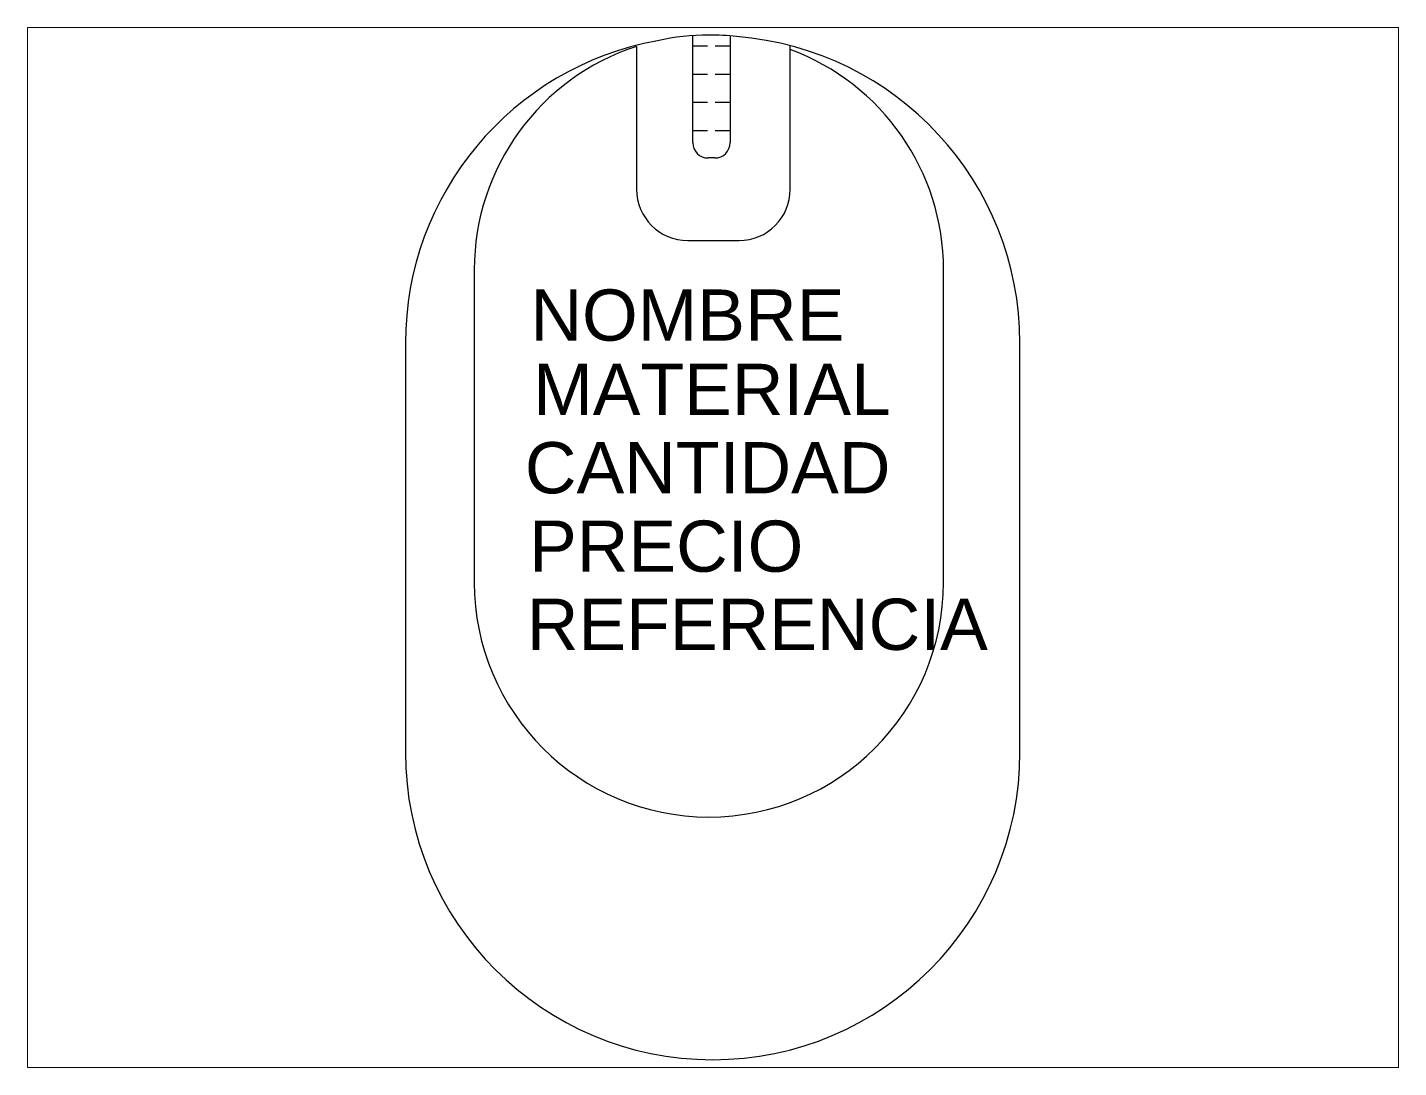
# Paper-space layout 'Layout1' of a CAD drawing. Header units: centimetres. Extents: x 26 to 231, y 20 to 176.
# The model-space entities are those that its viewports show. They can reach past a viewport. Long polylines and large blocks are cut down to what shows.
import ezdxf

# ---------------------------------------------------------------- set-up
doc = ezdxf.new("R2010")
doc.units = ezdxf.units.CM
doc.styles.get("Standard").update_dxf_attribs({"font": 'arial.ttf'})

msp = doc.modelspace()

# ---------------------------------------------------------------- linework, layer by layer
for p, q in [((8.633, 15.784), (8.633, 16.829)), ((8.791, 16.835), (8.791, 16.835)), ((8.999, 16.825), (8.999, 15.784)), ((8.085, 16.723), (8.085, 15.328)), ((9.585, 15.328), (9.585, 16.731)), ((8.849, 15.634), (8.783, 15.634)), ((8.585, 14.828), (9.085, 14.828)), ((6.5, 14.544), (6.5, 11.489)), ((11.082, 11.489), (11.082, 14.544)), ((5.828, 13.828), (5.828, 9.828)), ((11.828, 9.828), (11.828, 13.828)), ((8.791, 9.198), (8.791, 9.198)), ((8.828, 6.828), (8.828, 6.828))]:
    msp.add_line(p, q)
at = {"linetype": 'Continuous'}
for p, q in [((8.633, 16.728), (8.778, 16.728)), ((8.853, 16.728), (8.999, 16.728)), ((8.633, 16.453), (8.778, 16.453)), ((8.853, 16.453), (8.999, 16.453)), ((8.633, 16.178), (8.778, 16.178)), ((8.853, 16.178), (8.999, 16.178)), ((8.633, 15.903), (8.778, 15.903)), ((8.853, 15.903), (8.999, 15.903))]:
    msp.add_line(p, q, dxfattribs=at)
for centre, radius, start, end in [((8.828, 13.828), 3, 100.3501, 180), ((8.791, 14.544), 2.291, 90, 102.6629), ((8.791, 14.544), 2.291, 83.2174, 90), ((8.828, 13.828), 3, 0, 85.5301), ((8.791, 14.544), 2.291, 107.9437, 180), ((8.791, 14.544), 2.291, 0, 69.7171), ((8.783, 15.784), 0.15, 180, 270), ((8.849, 15.784), 0.15, 270, 0), ((8.585, 15.328), 0.5, 180, 270), ((9.085, 15.328), 0.5, 270, 0), ((8.791, 11.489), 2.291, 180, 270), ((8.791, 11.489), 2.291, 270, 360), ((8.828, 9.828), 3, 180, 270), ((8.828, 9.828), 3, 270, 0)]:
    msp.add_arc(centre, radius, start, end)

# ---------------------------------------------------------------- texts
msp.add_attdef('NOMBRE', (7.048, 13.85), 'MouseCAD', height=0.5)
for tag, p, s, flags in [('MATERIAL', (7.075, 13.124), 'PlasticoCAD', 1), ('CANTIDAD', (6.994, 12.359), '1', 3), ('PRECIO', (7.035, 11.593), '50000', 9), ('REFERENCIA', (7.013, 10.83), 'MouseCADR', 5)]:
    msp.add_attdef(tag, p, s, height=0.5, dxfattribs=dict(flags=flags))

psp = doc.layouts.get("Layout1")

# ---------------------------------------------------------------- viewports
at = {"layer": '0'}
psp.add_viewport(center=(128.5, 97.5), size=(205.6, 156), view_center_point=(8.831, 11.83), view_height=10.15829, dxfattribs=at)

doc.saveas('drawing.dxf')
